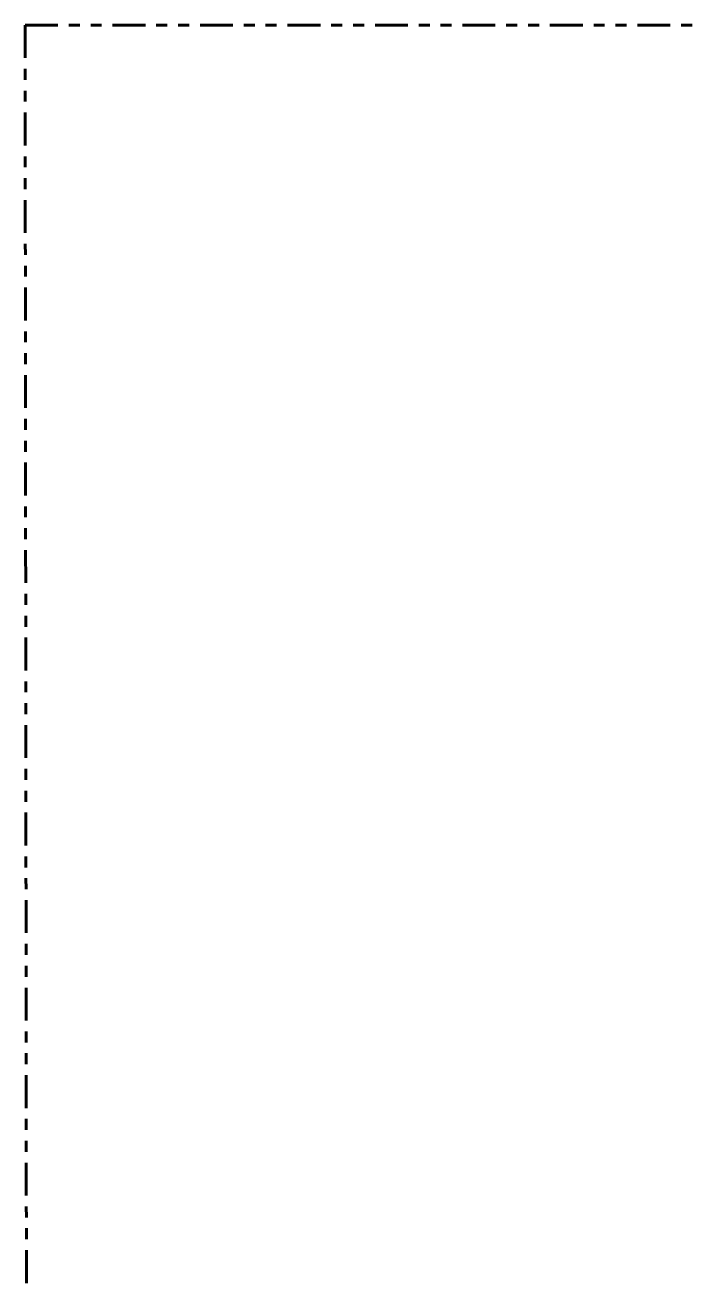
# Model space of a CAD drawing. Header units: inches. Extents: x -4169 to -1846, y 9706 to 12377.
# Drawn here: x -3869.45 to -3861.87, y 12110.34 to 12124.69 of the extents above; entities that cross this region are included whole.
import ezdxf

# ---------------------------------------------------------------- set-up
doc = ezdxf.new("R2010")
doc.units = ezdxf.units.IN
doc.header["$MEASUREMENT"] = 0
doc.linetypes.add('Aligning Line 1_8_', pattern=[0.25, 0.125, -0.125])
doc.linetypes.add('Double Dash 3_8_', pattern=[1, 0.375, -0.125, 0.125, -0.125, 0.125, -0.125])
for name, color, linetype, lineweight in [('0-1', 7, 'Continuous', 5), ('0-3', 147, 'Aligning Line 1_8_', 9), ('C-PROP-LINE-1', 10, 'Double Dash 3_8_', 60)]:
    doc.layers.add(name, color=color, linetype=linetype, lineweight=lineweight)

# ---------------------------------------------------------------- blocks, each defined once
blk = doc.blocks.new('Family - ___-1878357-ENLARGED RCP - 2ND FLOOR PLAN')
at = {"layer": 'C-PROP-LINE-1'}
for q in [(-3867.122, 9890.979), (-1910.949, 12124.69)]:
    blk.add_line((-3869.448, 12124.69), q, dxfattribs=at)
blk = doc.blocks.new('CTR - 1st Phase - Shell_rvt-1-ENLARGED RCP - 2ND FLOOR PLAN')
at = {"layer": '0-3'}
blk.add_blockref('Family - ___-1878357-ENLARGED RCP - 2ND FLOOR PLAN', (0, 0), dxfattribs=at)

msp = doc.modelspace()

# ---------------------------------------------------------------- block references
at = {"layer": '0-1'}
msp.add_blockref('CTR - 1st Phase - Shell_rvt-1-ENLARGED RCP - 2ND FLOOR PLAN', (0, 0), dxfattribs=at)

doc.saveas('drawing.dxf')
